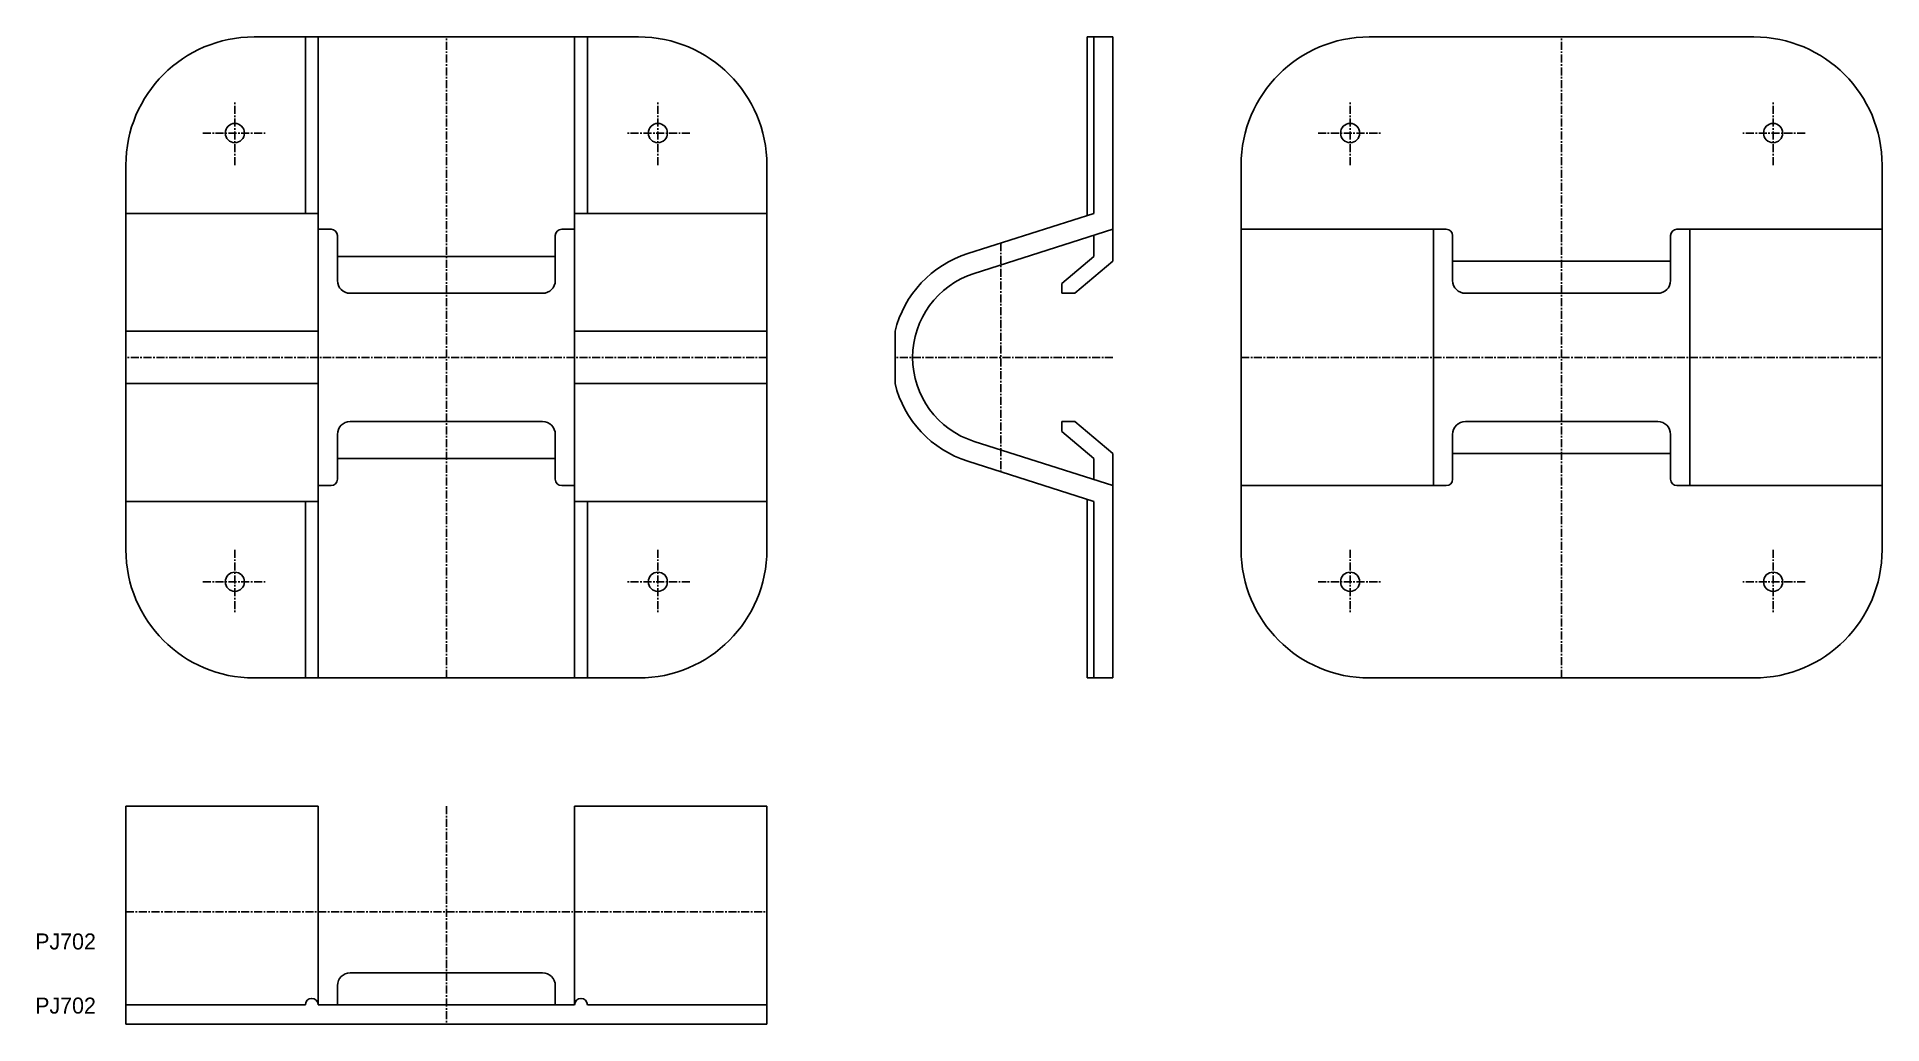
# Model space of a CAD drawing. Extents: x 70 to 358, y 78 to 232.
import ezdxf

# ---------------------------------------------------------------- set-up
doc = ezdxf.new("R2010")
doc.units = 0
doc.linetypes.add('CENTER', pattern=[2, 1.25, -0.25, 0.25, -0.25])
doc.linetypes.add('CENTER2', pattern=[28.575, 19.05, -3.175, 3.175, -3.175])
doc.layers.get('0').update_dxf_attribs({"linetype": 'CONTINUOUS'})
doc.layers.add('CENTER', color=1, linetype='CENTER2')

msp = doc.modelspace()

# ---------------------------------------------------------------- linework, layer by layer
at = {"color": 7, "linetype": 'CONTINUOUS'}
for p, q in [((164.16, 232.36), (104.16, 232.36)), ((114.16, 232.36), (112.16, 232.36)), ((112.16, 232.36), (112.16, 204.82)), ((114.16, 204.82), (114.16, 232.36)), ((154.16, 204.82), (154.16, 232.36)), ((154.16, 232.36), (156.16, 232.36)), ((156.16, 232.36), (156.16, 204.82)), ((235.16, 232.36), (234.16, 232.36)), ((234.16, 232.36), (234.16, 204.5)), ((235.16, 204.82), (235.16, 232.36)), ((235.16, 232.36), (238.16, 232.36)), ((238.16, 232.36), (238.16, 202.36)), ((278.16, 232.36), (338.16, 232.36)), ((84.16, 212.36), (84.16, 152.36)), ((184.16, 152.36), (184.16, 212.36)), ((258.16, 152.36), (258.16, 212.36)), ((358.16, 212.36), (358.16, 152.36)), ((114.16, 204.82), (84.16, 204.82)), ((114.16, 159.9), (114.16, 204.82)), ((184.16, 204.82), (154.16, 204.82)), ((154.16, 204.82), (154.16, 159.9)), ((215.51, 198.56), (235.16, 204.82)), ((116.16, 202.36), (114.16, 202.36)), ((154.16, 202.36), (152.16, 202.36)), ((238.16, 202.36), (216.49, 195.46)), ((238.16, 202.36), (238.16, 197.36)), ((258.16, 202.36), (290.16, 202.36)), ((288.16, 202.36), (288.16, 162.36)), ((326.16, 202.36), (358.16, 202.36)), ((328.16, 202.36), (328.16, 162.36)), ((117.16, 194.36), (117.16, 201.36)), ((151.16, 201.36), (151.16, 194.36)), ((235.16, 198.11), (235.16, 201.41)), ((291.16, 201.36), (291.16, 194.36)), ((325.16, 194.36), (325.16, 201.36)), ((151.16, 198.11), (117.16, 198.11)), ((230.16, 193.91), (235.16, 198.11)), ((238.16, 197.36), (232.2, 192.36)), ((291.16, 197.36), (325.16, 197.36)), ((230.16, 192.36), (230.16, 193.91)), ((149.16, 192.36), (119.16, 192.36)), ((232.2, 192.36), (230.16, 192.36)), ((293.16, 192.36), (323.16, 192.36)), ((114.16, 186.45), (84.16, 186.45)), ((184.16, 186.45), (154.16, 186.45)), ((204.16, 178.27), (204.16, 186.45)), ((114.16, 178.27), (84.16, 178.27)), ((184.16, 178.27), (154.16, 178.27)), ((117.16, 170.36), (117.16, 163.36)), ((149.16, 172.36), (119.16, 172.36)), ((151.16, 163.36), (151.16, 170.36)), ((232.2, 172.36), (230.16, 172.36)), ((230.16, 172.36), (230.16, 170.81)), ((230.16, 170.81), (235.16, 166.61)), ((238.16, 167.36), (232.2, 172.36)), ((291.16, 163.36), (291.16, 170.36)), ((293.16, 172.36), (323.16, 172.36)), ((325.16, 170.36), (325.16, 163.36)), ((216.49, 169.26), (238.16, 162.36)), ((238.16, 162.36), (238.16, 167.36)), ((291.16, 167.36), (325.16, 167.36)), ((151.16, 166.61), (117.16, 166.61)), ((235.16, 159.9), (215.51, 166.16)), ((235.16, 166.61), (235.16, 163.32)), ((116.16, 162.36), (114.16, 162.36)), ((154.16, 162.36), (152.16, 162.36)), ((238.16, 162.36), (238.16, 132.36)), ((258.16, 162.36), (290.16, 162.36)), ((326.16, 162.36), (358.16, 162.36)), ((84.16, 159.9), (114.16, 159.9)), ((112.16, 132.36), (112.16, 159.9)), ((114.16, 159.9), (114.16, 132.36)), ((154.16, 159.9), (154.16, 132.36)), ((154.16, 159.9), (184.16, 159.9)), ((156.16, 132.36), (156.16, 159.9)), ((234.16, 132.36), (234.16, 160.22)), ((235.16, 132.36), (235.16, 159.9)), ((104.16, 132.36), (164.16, 132.36)), ((114.16, 132.36), (112.16, 132.36)), ((154.16, 132.36), (156.16, 132.36)), ((235.16, 132.36), (234.16, 132.36)), ((238.16, 132.36), (235.16, 132.36)), ((338.16, 132.36), (278.16, 132.36)), ((114.16, 112.36), (84.16, 112.36)), ((84.16, 112.36), (84.16, 81.36)), ((114.16, 81.36), (114.16, 112.36)), ((154.16, 81.36), (154.16, 112.36)), ((154.16, 112.36), (184.16, 112.36)), ((184.16, 112.36), (184.16, 81.36)), ((117.16, 81.36), (117.16, 84.36)), ((119.16, 86.36), (149.16, 86.36)), ((151.16, 84.36), (151.16, 81.36)), ((112.16, 81.36), (84.16, 81.36)), ((84.16, 81.36), (84.16, 78.36)), ((154.16, 81.36), (114.16, 81.36)), ((184.16, 81.36), (156.16, 81.36)), ((184.16, 78.36), (184.16, 81.36)), ((84.16, 78.36), (184.16, 78.36))]:
    msp.add_line(p, q, dxfattribs=at)
for centre in [(101.16, 217.36), (167.16, 217.36), (275.16, 217.36), (341.16, 217.36), (101.16, 147.36), (167.16, 147.36), (275.16, 147.36), (341.16, 147.36)]:
    msp.add_circle(centre, 1.5, dxfattribs=at)
for centre, radius, start, end in [((104.16, 212.36), 20, 90, 180), ((164.16, 212.36), 20, 360, 90), ((278.16, 212.36), 20, 90, 180), ((338.16, 212.36), 20, 360, 90), ((116.16, 201.36), 1, 360, 90), ((152.16, 201.36), 1, 90, 180), ((290.16, 201.36), 1, 360, 90), ((326.16, 201.36), 1, 90, 180), ((220.66, 182.36), 17, 107.6563, 166.0695), ((119.16, 194.36), 2, 180, 270), ((149.16, 194.36), 2, 270, 0), ((220.66, 182.36), 13.75, 107.6563, 252.3437), ((293.16, 194.36), 2, 180, 270), ((323.16, 194.36), 2, 270, 0), ((220.66, 182.36), 17, 193.9305, 252.3437), ((119.16, 170.36), 2, 90, 180), ((149.16, 170.36), 2, 360, 90), ((293.16, 170.36), 2, 90, 180), ((323.16, 170.36), 2, 360, 90), ((116.16, 163.36), 1, 270, 0), ((152.16, 163.36), 1, 180, 270), ((290.16, 163.36), 1, 270, 0), ((326.16, 163.36), 1, 180, 270), ((104.16, 152.36), 20, 180, 270), ((164.16, 152.36), 20, 270, 0), ((278.16, 152.36), 20, 180, 270), ((338.16, 152.36), 20, 270, 0), ((119.16, 84.36), 2, 90, 180), ((149.16, 84.36), 2, 360, 90), ((113.16, 81.36), 1, 0, 180), ((155.16, 81.36), 1, 0, 180)]:
    msp.add_arc(centre, radius, start, end, dxfattribs=at)
at = {"layer": 'CENTER', "color": 1, "linetype": 'CENTER'}
for p, q in [((134.16, 132.36), (134.16, 232.36)), ((308.16, 132.36), (308.16, 232.36)), ((101.16, 212.36), (101.16, 222.36)), ((167.16, 212.36), (167.16, 222.36)), ((275.16, 212.36), (275.16, 222.36)), ((341.16, 212.36), (341.16, 222.36)), ((96.16, 217.36), (106.16, 217.36)), ((172.16, 217.36), (162.16, 217.36)), ((270.16, 217.36), (280.16, 217.36)), ((346.16, 217.36), (336.16, 217.36)), ((220.66, 200.2), (220.66, 164.52)), ((184.16, 182.36), (84.16, 182.36)), ((238.16, 182.36), (204.16, 182.36)), ((258.16, 182.36), (358.16, 182.36)), ((101.16, 152.36), (101.16, 142.36)), ((167.16, 152.36), (167.16, 142.36)), ((275.16, 152.36), (275.16, 142.36)), ((341.16, 152.36), (341.16, 142.36)), ((96.16, 147.36), (106.16, 147.36)), ((172.16, 147.36), (162.16, 147.36)), ((270.16, 147.36), (280.16, 147.36)), ((346.16, 147.36), (336.16, 147.36)), ((134.16, 112.36), (134.16, 78.36)), ((84.16, 95.86), (184.16, 95.86))]:
    msp.add_line(p, q, dxfattribs=at)

# ---------------------------------------------------------------- texts
at = {"color": 7, "linetype": 'CONTINUOUS'}
for p in [(70, 90), (70, 80)]:
    msp.add_text('PJ702', height=2.5, dxfattribs=at).set_placement(p)

doc.saveas('drawing.dxf')
